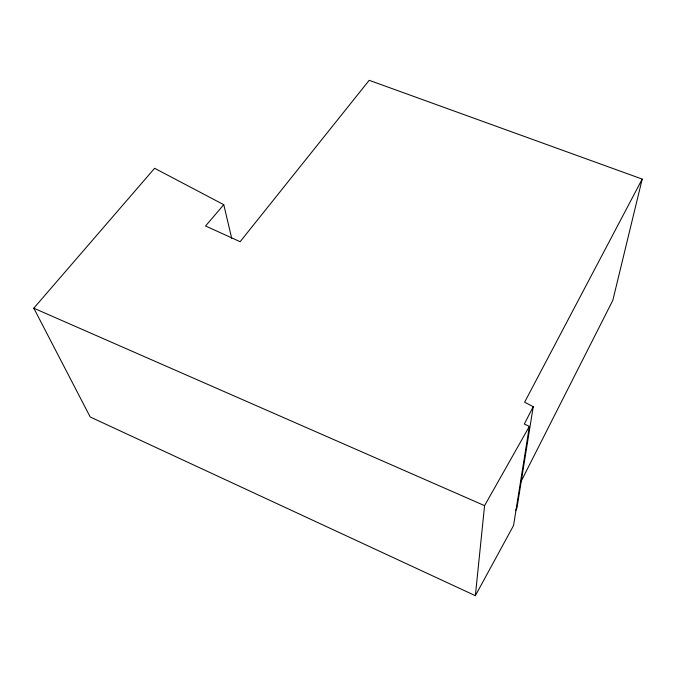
<?xml version="1.0" encoding="UTF-8"?>
<svg xmlns="http://www.w3.org/2000/svg" width="676" height="676" viewBox="0 0 676 676"><rect width="100%" height="100%" fill="white"/><g stroke="black" fill="none" stroke-linecap="round" stroke-linejoin="round"><path stroke-width="1.01" d="M475.363 595.691L484.574 505.64L529.367 426.387L524.297 424.046L533.229 406.69L524.618 402.195L642.2 179.081L369.197 80.309L240.124 241.704L205.555 225.987L223.764 204.676L154.61 168.282L33.8 308.197L90.212 416.982L475.363 595.691L513.549 525.531L529.367 426.387M533.229 406.69L516.963 507.93L515.611 510.667M642.2 179.081L612.836 300.296L520.638 482.292M33.8 308.197L484.574 505.64M223.764 204.676L231.724 238.417"/></g></svg>
